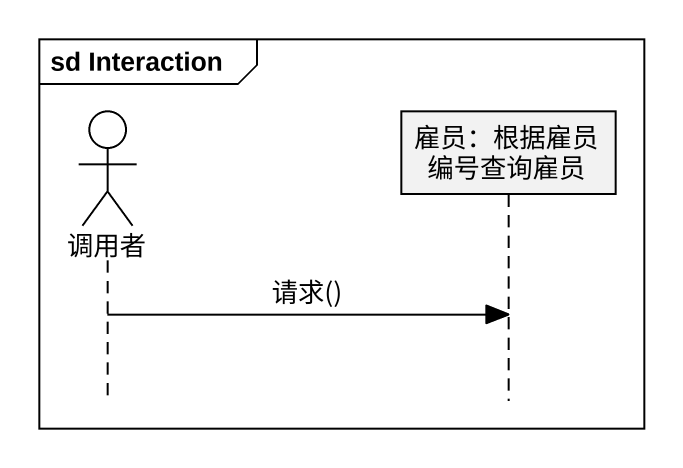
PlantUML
@startuml
mainframe sd Interaction
hide footbox
actor 调用者
participant "雇员：根据雇员编号查询雇员" as 雇员_根据雇员编号查询雇员

调用者 -> 雇员_根据雇员编号查询雇员 : 请求()
@enduml
